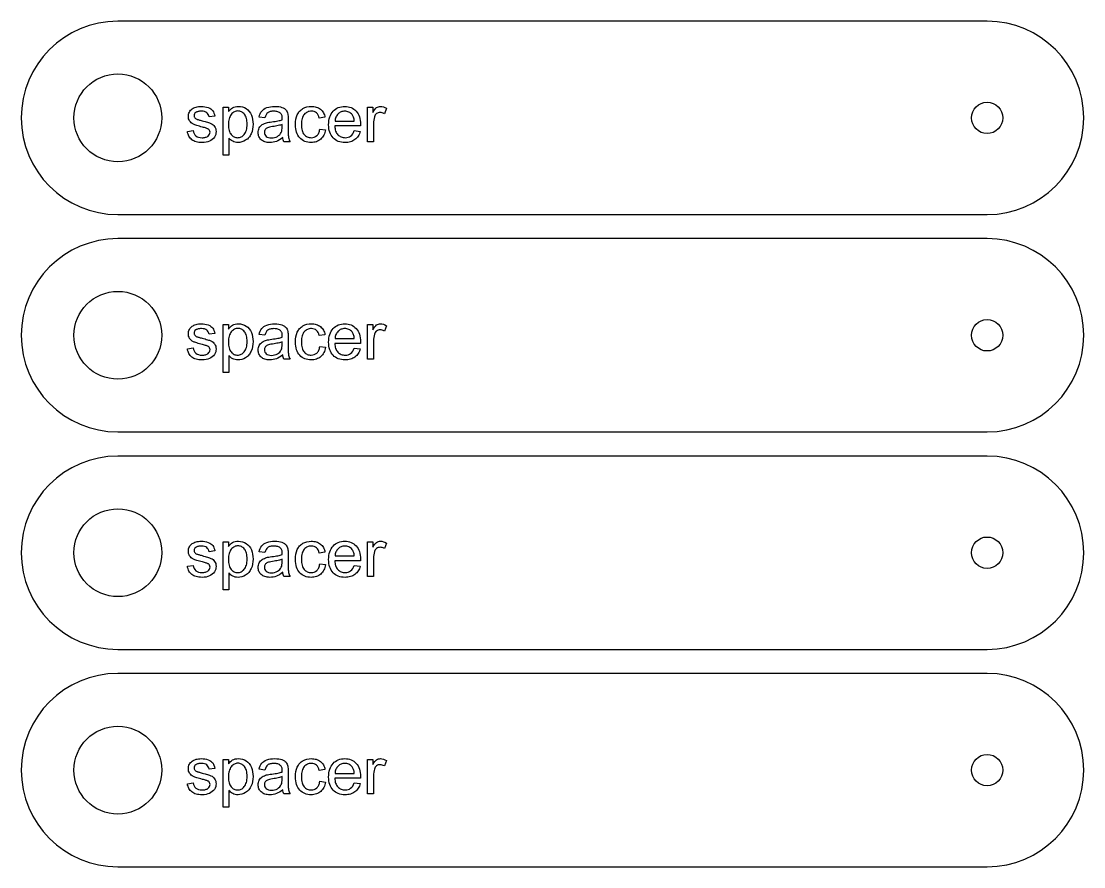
# Model space of a CAD drawing. Header units: millimetres. Extents: x 18 to 1176, y 18 to 1180.
# Drawn here: x 465 to 729, y 414 to 624 of the extents above; entities that cross this region are included whole.
import ezdxf

# ---------------------------------------------------------------- set-up
doc = ezdxf.new("R2010")
doc.units = ezdxf.units.MM
doc.layers.add('cut', color=5, linetype='Continuous', true_color=0x0000ff)
doc.layers.add('line engraving', color=1, linetype='Continuous', true_color=0xff0000)

msp = doc.modelspace()

# ---------------------------------------------------------------- linework, layer by layer
at = {"layer": 'cut', "color": 5, "true_color": 0x0000ff}
for points in [[(489, 624, 1), (489, 576), (704.98, 576, 0.999274), (704.98, 624)], [(489, 570, 1), (489, 522), (704.98, 522, 0.999274), (704.98, 570)], [(489, 516, 1), (489, 468), (704.98, 468, 0.999274), (704.98, 516)], [(489, 462, 1), (489, 414), (704.98, 414, 0.999274), (704.98, 462)]]:
    msp.add_lwpolyline(points, format="xyb", close=True, dxfattribs=at)
for centre, radius in [((489, 600), 10.9), ((704.96, 600), 3.9), ((489, 546), 10.9), ((704.96, 546), 3.9), ((489, 492), 10.9), ((704.96, 492), 3.9), ((489, 438), 10.9), ((704.96, 438), 3.9)]:
    msp.add_circle(centre, radius, dxfattribs=at)
at = {"layer": 'line engraving', "color": 1, "true_color": 0xff0000}
for points in [[(506.27, 596.63), (507.71, 596.86), (507.8, 596.45), (507.94, 596.1), (508.13, 595.79), (508.38, 595.53), (508.69, 595.33), (509.05, 595.19), (509.46, 595.1), (509.93, 595.07), (510.17, 595.08), (510.4, 595.1), (510.61, 595.13), (510.81, 595.18), (510.98, 595.23), (511.15, 595.3), (511.29, 595.39), (511.42, 595.48), (511.63, 595.7), (511.78, 595.93), (511.88, 596.17), (511.91, 596.44), (511.88, 596.67), (511.8, 596.88), (511.66, 597.06), (511.48, 597.22), (511.39, 597.27), (511.27, 597.32), (511.13, 597.38), (510.96, 597.44), (510.76, 597.5), (510.53, 597.57), (510.27, 597.64), (509.99, 597.71), (509.6, 597.81), (509.25, 597.91), (508.93, 598), (508.63, 598.09), (508.37, 598.17), (508.14, 598.26), (507.94, 598.33), (507.77, 598.41), (507.48, 598.57), (507.22, 598.76), (507.01, 598.98), (506.83, 599.23), (506.69, 599.5), (506.59, 599.78), (506.53, 600.07), (506.51, 600.38), (506.53, 600.66), (506.58, 600.93), (506.66, 601.19), (506.77, 601.44), (506.92, 601.68), (507.08, 601.89), (507.27, 602.08), (507.49, 602.26), (507.67, 602.38), (507.89, 602.49), (508.14, 602.59), (508.42, 602.68), (508.71, 602.76), (509.02, 602.81), (509.34, 602.84), (509.67, 602.86), (510.16, 602.84), (510.62, 602.78), (511.05, 602.69), (511.45, 602.56), (511.81, 602.41), (512.11, 602.22), (512.37, 602.01), (512.58, 601.78), (512.75, 601.51), (512.88, 601.19), (513, 600.84), (513.08, 600.44), (511.66, 600.25), (511.58, 600.56), (511.47, 600.84), (511.3, 601.08), (511.09, 601.29), (510.84, 601.45), (510.53, 601.57), (510.18, 601.64), (509.78, 601.66), (509.54, 601.65), (509.31, 601.64), (509.11, 601.61), (508.92, 601.58), (508.75, 601.53), (508.6, 601.47), (508.46, 601.4), (508.35, 601.33), (508.16, 601.15), (508.03, 600.97), (507.94, 600.77), (507.92, 600.55), (507.93, 600.41), (507.96, 600.28), (508.02, 600.16), (508.1, 600.04), (508.2, 599.93), (508.32, 599.83), (508.48, 599.73), (508.65, 599.65), (508.72, 599.63), (508.82, 599.6), (508.94, 599.56), (509.08, 599.52), (509.26, 599.47), (509.46, 599.41), (509.69, 599.35), (509.94, 599.28), (510.31, 599.18), (510.65, 599.08), (510.97, 598.99), (511.25, 598.9), (511.51, 598.82), (511.73, 598.75), (511.93, 598.67), (512.1, 598.6), (512.39, 598.46), (512.64, 598.28), (512.86, 598.08), (513.05, 597.84), (513.21, 597.57), (513.32, 597.28), (513.38, 596.95), (513.4, 596.59), (513.38, 596.24), (513.3, 595.89), (513.16, 595.55), (512.98, 595.22), (512.74, 594.92), (512.46, 594.65), (512.13, 594.42), (511.75, 594.23), (511.34, 594.07), (510.9, 593.96), (510.43, 593.9), (509.94, 593.88), (509.53, 593.89), (509.15, 593.92), (508.8, 593.97), (508.46, 594.05), (508.16, 594.15), (507.88, 594.27), (507.62, 594.41), (507.39, 594.57), (507.18, 594.76), (506.99, 594.96), (506.82, 595.19), (506.67, 595.44), (506.54, 595.7), (506.43, 595.99), (506.34, 596.3), (506.27, 596.63)], [(515.13, 590.78), (515.13, 602.66), (516.46, 602.66), (516.46, 601.55), (516.7, 601.85), (516.96, 602.12), (517.23, 602.34), (517.52, 602.53), (517.83, 602.67), (518.17, 602.77), (518.55, 602.84), (518.95, 602.86), (519.49, 602.82), (519.99, 602.71), (520.46, 602.54), (520.89, 602.29), (521.29, 601.98), (521.63, 601.61), (521.92, 601.18), (522.16, 600.69), (522.35, 600.16), (522.49, 599.61), (522.57, 599.03), (522.59, 598.43), (522.56, 597.79), (522.47, 597.18), (522.33, 596.6), (522.12, 596.06), (521.99, 595.8), (521.86, 595.56), (521.7, 595.33), (521.54, 595.12), (521.36, 594.93), (521.17, 594.75), (520.96, 594.59), (520.74, 594.44), (520.29, 594.19), (519.82, 594.02), (519.34, 593.91), (518.85, 593.88), (518.49, 593.9), (518.16, 593.95), (517.84, 594.05), (517.54, 594.18), (517.26, 594.35), (517.01, 594.53), (516.79, 594.74), (516.59, 594.96), (516.59, 590.78), (515.13, 590.78)], [(529.95, 595.13), (529.55, 594.81), (529.16, 594.54), (528.77, 594.33), (528.4, 594.16), (528.02, 594.04), (527.62, 593.95), (527.21, 593.89), (526.79, 593.88), (526.45, 593.89), (526.12, 593.92), (525.82, 593.97), (525.54, 594.05), (525.28, 594.15), (525.04, 594.27), (524.82, 594.41), (524.61, 594.57), (524.44, 594.75), (524.28, 594.94), (524.15, 595.14), (524.04, 595.36), (523.96, 595.58), (523.9, 595.82), (523.87, 596.07), (523.85, 596.34), (523.87, 596.64), (523.93, 596.94), (524.02, 597.22), (524.14, 597.49), (524.3, 597.74), (524.47, 597.96), (524.67, 598.15), (524.89, 598.33), (525.13, 598.47), (525.39, 598.6), (525.66, 598.71), (525.94, 598.8), (526.18, 598.86), (526.48, 598.91), (526.83, 598.97), (527.24, 599.02), (527.66, 599.08), (528.06, 599.13), (528.43, 599.19), (528.77, 599.25), (529.08, 599.32), (529.36, 599.38), (529.61, 599.45), (529.83, 599.52), (529.84, 599.66), (529.84, 599.77), (529.84, 599.85), (529.84, 599.9), (529.83, 600.12), (529.81, 600.31), (529.78, 600.5), (529.74, 600.66), (529.68, 600.81), (529.61, 600.94), (529.52, 601.06), (529.43, 601.16), (529.28, 601.27), (529.12, 601.37), (528.93, 601.46), (528.73, 601.53), (528.52, 601.58), (528.29, 601.62), (528.04, 601.64), (527.77, 601.65), (527.52, 601.64), (527.29, 601.63), (527.07, 601.6), (526.88, 601.56), (526.7, 601.51), (526.53, 601.45), (526.38, 601.37), (526.25, 601.29), (526.02, 601.08), (525.83, 600.79), (525.66, 600.44), (525.53, 600.02), (524.11, 600.21), (524.22, 600.65), (524.36, 601.04), (524.54, 601.38), (524.74, 601.69), (524.99, 601.95), (525.29, 602.18), (525.63, 602.38), (526.03, 602.55), (526.47, 602.68), (526.94, 602.78), (527.44, 602.84), (527.98, 602.86), (528.5, 602.84), (528.98, 602.79), (529.4, 602.71), (529.77, 602.6), (530.09, 602.46), (530.36, 602.3), (530.59, 602.13), (530.78, 601.95), (530.93, 601.74), (531.05, 601.5), (531.16, 601.24), (531.23, 600.95), (531.26, 600.73), (531.29, 600.43), (531.3, 600.06), (531.3, 599.61), (531.3, 597.67), (531.31, 597.19), (531.31, 596.75), (531.32, 596.36), (531.33, 596.01), (531.34, 595.72), (531.36, 595.46), (531.38, 595.26), (531.4, 595.1), (531.46, 594.84), (531.54, 594.57), (531.64, 594.32), (531.77, 594.07), (530.25, 594.07), (530.14, 594.31), (530.06, 594.56), (530, 594.84), (529.95, 595.13)], [(539.17, 597.22), (540.6, 597.03), (540.53, 596.67), (540.44, 596.33), (540.32, 596.01), (540.18, 595.71), (540.02, 595.43), (539.84, 595.17), (539.63, 594.93), (539.4, 594.71), (539.15, 594.52), (538.89, 594.35), (538.61, 594.2), (538.32, 594.09), (538.02, 593.99), (537.7, 593.93), (537.37, 593.89), (537.02, 593.88), (536.59, 593.89), (536.19, 593.95), (535.8, 594.04), (535.43, 594.16), (535.09, 594.33), (534.77, 594.52), (534.47, 594.76), (534.19, 595.03), (533.94, 595.33), (533.72, 595.67), (533.54, 596.03), (533.39, 596.43), (533.27, 596.86), (533.18, 597.32), (533.13, 597.81), (533.12, 598.33), (533.15, 599.01), (533.23, 599.64), (533.38, 600.22), (533.58, 600.77), (533.7, 601.02), (533.84, 601.26), (533.99, 601.48), (534.16, 601.68), (534.34, 601.87), (534.54, 602.04), (534.75, 602.2), (534.98, 602.33), (535.46, 602.56), (535.97, 602.73), (536.49, 602.82), (537.03, 602.86), (537.37, 602.84), (537.7, 602.81), (538.01, 602.76), (538.3, 602.68), (538.58, 602.58), (538.85, 602.46), (539.09, 602.31), (539.32, 602.15), (539.53, 601.96), (539.73, 601.76), (539.9, 601.53), (540.05, 601.29), (540.18, 601.03), (540.3, 600.75), (540.39, 600.45), (540.46, 600.14), (539.05, 599.92), (538.93, 600.33), (538.77, 600.68), (538.57, 600.98), (538.33, 601.22), (538.06, 601.41), (537.76, 601.55), (537.44, 601.63), (537.09, 601.66), (536.82, 601.65), (536.56, 601.61), (536.32, 601.55), (536.09, 601.46), (535.87, 601.35), (535.67, 601.21), (535.48, 601.05), (535.3, 600.87), (535.14, 600.66), (535, 600.42), (534.88, 600.15), (534.79, 599.85), (534.71, 599.53), (534.66, 599.17), (534.62, 598.79), (534.61, 598.37), (534.62, 597.96), (534.66, 597.57), (534.71, 597.21), (534.78, 596.88), (534.87, 596.58), (534.99, 596.31), (535.12, 596.07), (535.28, 595.86), (535.45, 595.67), (535.63, 595.51), (535.83, 595.38), (536.04, 595.27), (536.26, 595.18), (536.5, 595.12), (536.75, 595.09), (537.01, 595.07), (537.42, 595.11), (537.79, 595.2), (538.14, 595.37), (538.44, 595.6), (538.58, 595.74), (538.7, 595.9), (538.81, 596.07), (538.91, 596.27), (538.99, 596.48), (539.06, 596.71), (539.12, 596.95), (539.17, 597.22)], [(547.73, 596.84), (549.23, 596.65), (549.13, 596.33), (549.02, 596.03), (548.88, 595.74), (548.72, 595.48), (548.55, 595.23), (548.36, 595.01), (548.14, 594.8), (547.91, 594.6), (547.66, 594.43), (547.4, 594.29), (547.12, 594.16), (546.82, 594.06), (546.5, 593.98), (546.17, 593.92), (545.82, 593.89), (545.45, 593.88), (544.99, 593.89), (544.56, 593.95), (544.15, 594.04), (543.76, 594.17), (543.4, 594.33), (543.07, 594.53), (542.75, 594.76), (542.46, 595.04), (542.21, 595.34), (541.98, 595.68), (541.79, 596.04), (541.64, 596.43), (541.52, 596.85), (541.43, 597.3), (541.38, 597.78), (541.36, 598.29), (541.38, 598.82), (541.43, 599.32), (541.52, 599.78), (541.64, 600.22), (541.8, 600.62), (541.99, 601), (542.22, 601.34), (542.48, 601.66), (542.77, 601.94), (543.08, 602.18), (543.41, 602.39), (543.76, 602.56), (544.13, 602.69), (544.52, 602.78), (544.94, 602.84), (545.37, 602.86), (545.79, 602.84), (546.19, 602.78), (546.58, 602.69), (546.94, 602.56), (547.28, 602.4), (547.6, 602.2), (547.91, 601.96), (548.19, 601.68), (548.44, 601.37), (548.67, 601.04), (548.85, 600.67), (549.01, 600.27), (549.13, 599.84), (549.21, 599.39), (549.26, 598.9), (549.28, 598.38), (549.28, 598.31), (549.28, 598.22), (549.28, 598.12), (549.27, 597.99), (542.87, 597.99), (542.9, 597.65), (542.95, 597.33), (543.02, 597.03), (543.11, 596.74), (543.22, 596.48), (543.35, 596.24), (543.5, 596.02), (543.67, 595.83), (543.85, 595.65), (544.05, 595.5), (544.26, 595.37), (544.47, 595.26), (544.7, 595.18), (544.95, 595.12), (545.2, 595.09), (545.46, 595.07), (545.85, 595.1), (546.2, 595.18), (546.53, 595.31), (546.83, 595.49), (547.1, 595.74), (547.34, 596.04), (547.55, 596.41), (547.73, 596.84)], [(551.04, 594.07), (551.04, 602.66), (552.35, 602.66), (552.35, 601.36), (552.6, 601.78), (552.84, 602.12), (553.06, 602.38), (553.28, 602.56), (553.5, 602.69), (553.73, 602.78), (553.97, 602.84), (554.21, 602.86), (554.58, 602.83), (554.96, 602.74), (555.33, 602.59), (555.71, 602.39), (555.21, 601.04), (554.94, 601.17), (554.68, 601.27), (554.41, 601.33), (554.14, 601.35), (553.91, 601.33), (553.69, 601.28), (553.48, 601.19), (553.28, 601.06), (553.11, 600.91), (552.96, 600.72), (552.84, 600.51), (552.74, 600.27), (552.64, 599.87), (552.56, 599.45), (552.51, 599.02), (552.5, 598.57), (552.5, 594.07), (551.04, 594.07)], [(516.45, 598.32), (516.46, 597.92), (516.49, 597.54), (516.55, 597.2), (516.62, 596.88), (516.71, 596.58), (516.83, 596.32), (516.97, 596.08), (517.12, 595.87), (517.3, 595.68), (517.48, 595.52), (517.67, 595.38), (517.87, 595.27), (518.07, 595.18), (518.29, 595.12), (518.52, 595.09), (518.75, 595.07), (518.99, 595.09), (519.22, 595.12), (519.44, 595.19), (519.65, 595.28), (519.85, 595.39), (520.05, 595.54), (520.24, 595.7), (520.41, 595.89), (520.57, 596.11), (520.71, 596.36), (520.83, 596.64), (520.93, 596.94), (521.01, 597.27), (521.06, 597.63), (521.09, 598.02), (521.1, 598.44), (521.09, 598.84), (521.06, 599.21), (521.01, 599.55), (520.94, 599.87), (520.84, 600.17), (520.72, 600.44), (520.59, 600.68), (520.43, 600.9), (520.26, 601.09), (520.07, 601.26), (519.88, 601.4), (519.69, 601.51), (519.48, 601.6), (519.27, 601.66), (519.05, 601.7), (518.81, 601.71), (518.59, 601.7), (518.36, 601.66), (518.15, 601.59), (517.94, 601.5), (517.74, 601.38), (517.54, 601.23), (517.35, 601.05), (517.17, 600.85), (517, 600.62), (516.86, 600.36), (516.73, 600.08), (516.63, 599.78), (516.55, 599.45), (516.5, 599.1), (516.46, 598.72), (516.45, 598.32)], [(542.95, 599.19), (547.74, 599.19), (547.71, 599.45), (547.67, 599.7), (547.62, 599.93), (547.56, 600.14), (547.48, 600.33), (547.4, 600.51), (547.3, 600.67), (547.19, 600.82), (547.01, 601.01), (546.82, 601.19), (546.61, 601.33), (546.39, 601.45), (546.16, 601.54), (545.92, 601.61), (545.66, 601.65), (545.39, 601.66), (545.14, 601.65), (544.91, 601.62), (544.68, 601.56), (544.47, 601.49), (544.26, 601.4), (544.06, 601.28), (543.88, 601.14), (543.7, 600.99), (543.54, 600.81), (543.4, 600.62), (543.28, 600.42), (543.17, 600.2), (543.09, 599.97), (543.02, 599.72), (542.97, 599.47), (542.95, 599.19)], [(529.83, 598.38), (529.62, 598.3), (529.39, 598.23), (529.13, 598.15), (528.84, 598.08), (528.53, 598.02), (528.2, 597.95), (527.84, 597.89), (527.45, 597.83), (527.04, 597.77), (526.69, 597.69), (526.4, 597.62), (526.18, 597.54), (526.01, 597.45), (525.85, 597.34), (525.72, 597.21), (525.61, 597.07), (525.52, 596.91), (525.46, 596.74), (525.42, 596.56), (525.41, 596.38), (525.44, 596.1), (525.52, 595.84), (525.66, 595.61), (525.85, 595.41), (526.09, 595.24), (526.39, 595.11), (526.74, 595.04), (527.14, 595.02), (527.55, 595.04), (527.93, 595.11), (528.3, 595.22), (528.64, 595.38), (528.94, 595.59), (529.2, 595.82), (529.42, 596.09), (529.6, 596.39), (529.7, 596.67), (529.77, 597), (529.82, 597.4), (529.83, 597.85), (529.83, 598.38)], [(506.27, 542.63), (507.71, 542.86), (507.8, 542.45), (507.94, 542.1), (508.13, 541.79), (508.38, 541.53), (508.69, 541.33), (509.05, 541.19), (509.46, 541.1), (509.93, 541.07), (510.17, 541.08), (510.4, 541.1), (510.61, 541.13), (510.81, 541.18), (510.98, 541.23), (511.15, 541.3), (511.29, 541.39), (511.42, 541.48), (511.63, 541.7), (511.78, 541.93), (511.88, 542.17), (511.91, 542.44), (511.88, 542.67), (511.8, 542.88), (511.66, 543.06), (511.48, 543.22), (511.39, 543.27), (511.27, 543.32), (511.13, 543.38), (510.96, 543.44), (510.76, 543.5), (510.53, 543.57), (510.27, 543.64), (509.99, 543.71), (509.6, 543.81), (509.25, 543.91), (508.93, 544), (508.63, 544.09), (508.37, 544.17), (508.14, 544.26), (507.94, 544.33), (507.77, 544.41), (507.48, 544.57), (507.22, 544.76), (507.01, 544.98), (506.83, 545.23), (506.69, 545.5), (506.59, 545.78), (506.53, 546.07), (506.51, 546.38), (506.53, 546.66), (506.58, 546.93), (506.66, 547.19), (506.77, 547.44), (506.92, 547.68), (507.08, 547.89), (507.27, 548.08), (507.49, 548.26), (507.67, 548.38), (507.89, 548.49), (508.14, 548.59), (508.42, 548.68), (508.71, 548.76), (509.02, 548.81), (509.34, 548.84), (509.67, 548.86), (510.16, 548.84), (510.62, 548.78), (511.05, 548.69), (511.45, 548.56), (511.81, 548.41), (512.11, 548.22), (512.37, 548.01), (512.58, 547.78), (512.75, 547.51), (512.88, 547.19), (513, 546.84), (513.08, 546.44), (511.66, 546.25), (511.58, 546.56), (511.47, 546.84), (511.3, 547.08), (511.09, 547.29), (510.84, 547.45), (510.53, 547.57), (510.18, 547.64), (509.78, 547.66), (509.54, 547.65), (509.31, 547.64), (509.11, 547.61), (508.92, 547.58), (508.75, 547.53), (508.6, 547.47), (508.46, 547.4), (508.35, 547.33), (508.16, 547.15), (508.03, 546.97), (507.94, 546.77), (507.92, 546.55), (507.93, 546.41), (507.96, 546.28), (508.02, 546.16), (508.1, 546.04), (508.2, 545.93), (508.32, 545.83), (508.48, 545.73), (508.65, 545.65), (508.72, 545.63), (508.82, 545.6), (508.94, 545.56), (509.08, 545.52), (509.26, 545.47), (509.46, 545.41), (509.69, 545.35), (509.94, 545.28), (510.31, 545.18), (510.65, 545.08), (510.97, 544.99), (511.25, 544.9), (511.51, 544.82), (511.73, 544.75), (511.93, 544.67), (512.1, 544.6), (512.39, 544.46), (512.64, 544.28), (512.86, 544.08), (513.05, 543.84), (513.21, 543.57), (513.32, 543.28), (513.38, 542.95), (513.4, 542.59), (513.38, 542.24), (513.3, 541.89), (513.16, 541.55), (512.98, 541.22), (512.74, 540.92), (512.46, 540.65), (512.13, 540.42), (511.75, 540.23), (511.34, 540.07), (510.9, 539.96), (510.43, 539.9), (509.94, 539.88), (509.53, 539.89), (509.15, 539.92), (508.8, 539.97), (508.46, 540.05), (508.16, 540.15), (507.88, 540.27), (507.62, 540.41), (507.39, 540.57), (507.18, 540.76), (506.99, 540.96), (506.82, 541.19), (506.67, 541.44), (506.54, 541.7), (506.43, 541.99), (506.34, 542.3), (506.27, 542.63)], [(515.13, 536.78), (515.13, 548.66), (516.46, 548.66), (516.46, 547.55), (516.7, 547.85), (516.96, 548.12), (517.23, 548.34), (517.52, 548.53), (517.83, 548.67), (518.17, 548.77), (518.55, 548.84), (518.95, 548.86), (519.49, 548.82), (519.99, 548.71), (520.46, 548.54), (520.89, 548.29), (521.29, 547.98), (521.63, 547.61), (521.92, 547.18), (522.16, 546.69), (522.35, 546.16), (522.49, 545.61), (522.57, 545.03), (522.59, 544.43), (522.56, 543.79), (522.47, 543.18), (522.33, 542.6), (522.12, 542.06), (521.99, 541.8), (521.86, 541.56), (521.7, 541.33), (521.54, 541.12), (521.36, 540.93), (521.17, 540.75), (520.96, 540.59), (520.74, 540.44), (520.29, 540.19), (519.82, 540.02), (519.34, 539.91), (518.85, 539.88), (518.49, 539.9), (518.16, 539.95), (517.84, 540.05), (517.54, 540.18), (517.26, 540.35), (517.01, 540.53), (516.79, 540.74), (516.59, 540.96), (516.59, 536.78), (515.13, 536.78)], [(516.45, 544.32), (516.46, 543.92), (516.49, 543.54), (516.55, 543.2), (516.62, 542.88), (516.71, 542.58), (516.83, 542.32), (516.97, 542.08), (517.12, 541.87), (517.3, 541.68), (517.48, 541.52), (517.67, 541.38), (517.87, 541.27), (518.07, 541.18), (518.29, 541.12), (518.52, 541.09), (518.75, 541.07), (518.99, 541.09), (519.22, 541.12), (519.44, 541.19), (519.65, 541.28), (519.85, 541.39), (520.05, 541.54), (520.24, 541.7), (520.41, 541.89), (520.57, 542.11), (520.71, 542.36), (520.83, 542.64), (520.93, 542.94), (521.01, 543.27), (521.06, 543.63), (521.09, 544.02), (521.1, 544.44), (521.09, 544.84), (521.06, 545.21), (521.01, 545.55), (520.94, 545.87), (520.84, 546.17), (520.72, 546.44), (520.59, 546.68), (520.43, 546.9), (520.26, 547.09), (520.07, 547.26), (519.88, 547.4), (519.69, 547.51), (519.48, 547.6), (519.27, 547.66), (519.05, 547.7), (518.81, 547.71), (518.59, 547.7), (518.36, 547.66), (518.15, 547.59), (517.94, 547.5), (517.74, 547.38), (517.54, 547.23), (517.35, 547.05), (517.17, 546.85), (517, 546.62), (516.86, 546.36), (516.73, 546.08), (516.63, 545.78), (516.55, 545.45), (516.5, 545.1), (516.46, 544.72), (516.45, 544.32)], [(529.95, 541.13), (529.55, 540.81), (529.16, 540.54), (528.77, 540.33), (528.4, 540.16), (528.02, 540.04), (527.62, 539.95), (527.21, 539.89), (526.79, 539.88), (526.45, 539.89), (526.12, 539.92), (525.82, 539.97), (525.54, 540.05), (525.28, 540.15), (525.04, 540.27), (524.82, 540.41), (524.61, 540.57), (524.44, 540.75), (524.28, 540.94), (524.15, 541.14), (524.04, 541.36), (523.96, 541.58), (523.9, 541.82), (523.87, 542.07), (523.85, 542.34), (523.87, 542.64), (523.93, 542.94), (524.02, 543.22), (524.14, 543.49), (524.3, 543.74), (524.47, 543.96), (524.67, 544.15), (524.89, 544.33), (525.13, 544.47), (525.39, 544.6), (525.66, 544.71), (525.94, 544.8), (526.18, 544.86), (526.48, 544.91), (526.83, 544.97), (527.24, 545.02), (527.66, 545.08), (528.06, 545.13), (528.43, 545.19), (528.77, 545.25), (529.08, 545.32), (529.36, 545.38), (529.61, 545.45), (529.83, 545.52), (529.84, 545.66), (529.84, 545.77), (529.84, 545.85), (529.84, 545.9), (529.83, 546.12), (529.81, 546.31), (529.78, 546.5), (529.74, 546.66), (529.68, 546.81), (529.61, 546.94), (529.52, 547.06), (529.43, 547.16), (529.28, 547.27), (529.12, 547.37), (528.93, 547.46), (528.73, 547.53), (528.52, 547.58), (528.29, 547.62), (528.04, 547.64), (527.77, 547.65), (527.52, 547.64), (527.29, 547.63), (527.07, 547.6), (526.88, 547.56), (526.7, 547.51), (526.53, 547.45), (526.38, 547.37), (526.25, 547.29), (526.02, 547.08), (525.83, 546.79), (525.66, 546.44), (525.53, 546.02), (524.11, 546.21), (524.22, 546.65), (524.36, 547.04), (524.54, 547.38), (524.74, 547.69), (524.99, 547.95), (525.29, 548.18), (525.63, 548.38), (526.03, 548.55), (526.47, 548.68), (526.94, 548.78), (527.44, 548.84), (527.98, 548.86), (528.5, 548.84), (528.98, 548.79), (529.4, 548.71), (529.77, 548.6), (530.09, 548.46), (530.36, 548.3), (530.59, 548.13), (530.78, 547.95), (530.93, 547.74), (531.05, 547.5), (531.16, 547.24), (531.23, 546.95), (531.26, 546.73), (531.29, 546.43), (531.3, 546.06), (531.3, 545.61), (531.3, 543.67), (531.31, 543.19), (531.31, 542.75), (531.32, 542.36), (531.33, 542.01), (531.34, 541.72), (531.36, 541.46), (531.38, 541.26), (531.4, 541.1), (531.46, 540.84), (531.54, 540.57), (531.64, 540.32), (531.77, 540.07), (530.25, 540.07), (530.14, 540.31), (530.06, 540.56), (530, 540.84), (529.95, 541.13)], [(539.17, 543.22), (540.6, 543.03), (540.53, 542.67), (540.44, 542.33), (540.32, 542.01), (540.18, 541.71), (540.02, 541.43), (539.84, 541.17), (539.63, 540.93), (539.4, 540.71), (539.15, 540.52), (538.89, 540.35), (538.61, 540.2), (538.32, 540.09), (538.02, 539.99), (537.7, 539.93), (537.37, 539.89), (537.02, 539.88), (536.59, 539.89), (536.19, 539.95), (535.8, 540.04), (535.43, 540.16), (535.09, 540.33), (534.77, 540.52), (534.47, 540.76), (534.19, 541.03), (533.94, 541.33), (533.72, 541.67), (533.54, 542.03), (533.39, 542.43), (533.27, 542.86), (533.18, 543.32), (533.13, 543.81), (533.12, 544.33), (533.15, 545.01), (533.23, 545.64), (533.38, 546.22), (533.58, 546.77), (533.7, 547.02), (533.84, 547.26), (533.99, 547.48), (534.16, 547.68), (534.34, 547.87), (534.54, 548.04), (534.75, 548.2), (534.98, 548.33), (535.46, 548.56), (535.97, 548.73), (536.49, 548.82), (537.03, 548.86), (537.37, 548.84), (537.7, 548.81), (538.01, 548.76), (538.3, 548.68), (538.58, 548.58), (538.85, 548.46), (539.09, 548.31), (539.32, 548.15), (539.53, 547.96), (539.73, 547.76), (539.9, 547.53), (540.05, 547.29), (540.18, 547.03), (540.3, 546.75), (540.39, 546.45), (540.46, 546.14), (539.05, 545.92), (538.93, 546.33), (538.77, 546.68), (538.57, 546.98), (538.33, 547.22), (538.06, 547.41), (537.76, 547.55), (537.44, 547.63), (537.09, 547.66), (536.82, 547.65), (536.56, 547.61), (536.32, 547.55), (536.09, 547.46), (535.87, 547.35), (535.67, 547.21), (535.48, 547.05), (535.3, 546.87), (535.14, 546.66), (535, 546.42), (534.88, 546.15), (534.79, 545.85), (534.71, 545.53), (534.66, 545.17), (534.62, 544.79), (534.61, 544.37), (534.62, 543.96), (534.66, 543.57), (534.71, 543.21), (534.78, 542.88), (534.87, 542.58), (534.99, 542.31), (535.12, 542.07), (535.28, 541.86), (535.45, 541.67), (535.63, 541.51), (535.83, 541.38), (536.04, 541.27), (536.26, 541.18), (536.5, 541.12), (536.75, 541.09), (537.01, 541.07), (537.42, 541.11), (537.79, 541.2), (538.14, 541.37), (538.44, 541.6), (538.58, 541.74), (538.7, 541.9), (538.81, 542.07), (538.91, 542.27), (538.99, 542.48), (539.06, 542.71), (539.12, 542.95), (539.17, 543.22)], [(547.73, 542.84), (549.23, 542.65), (549.13, 542.33), (549.02, 542.03), (548.88, 541.74), (548.72, 541.48), (548.55, 541.23), (548.36, 541.01), (548.14, 540.8), (547.91, 540.6), (547.66, 540.43), (547.4, 540.29), (547.12, 540.16), (546.82, 540.06), (546.5, 539.98), (546.17, 539.92), (545.82, 539.89), (545.45, 539.88), (544.99, 539.89), (544.56, 539.95), (544.15, 540.04), (543.76, 540.17), (543.4, 540.33), (543.07, 540.53), (542.75, 540.76), (542.46, 541.04), (542.21, 541.34), (541.98, 541.68), (541.79, 542.04), (541.64, 542.43), (541.52, 542.85), (541.43, 543.3), (541.38, 543.78), (541.36, 544.29), (541.38, 544.82), (541.43, 545.32), (541.52, 545.78), (541.64, 546.22), (541.8, 546.62), (541.99, 547), (542.22, 547.34), (542.48, 547.66), (542.77, 547.94), (543.08, 548.18), (543.41, 548.39), (543.76, 548.56), (544.13, 548.69), (544.52, 548.78), (544.94, 548.84), (545.37, 548.86), (545.79, 548.84), (546.19, 548.78), (546.58, 548.69), (546.94, 548.56), (547.28, 548.4), (547.6, 548.2), (547.91, 547.96), (548.19, 547.68), (548.44, 547.37), (548.67, 547.04), (548.85, 546.67), (549.01, 546.27), (549.13, 545.84), (549.21, 545.39), (549.26, 544.9), (549.28, 544.38), (549.28, 544.31), (549.28, 544.22), (549.28, 544.12), (549.27, 543.99), (542.87, 543.99), (542.9, 543.65), (542.95, 543.33), (543.02, 543.03), (543.11, 542.74), (543.22, 542.48), (543.35, 542.24), (543.5, 542.02), (543.67, 541.83), (543.85, 541.65), (544.05, 541.5), (544.26, 541.37), (544.47, 541.26), (544.7, 541.18), (544.95, 541.12), (545.2, 541.09), (545.46, 541.07), (545.85, 541.1), (546.2, 541.18), (546.53, 541.31), (546.83, 541.49), (547.1, 541.74), (547.34, 542.04), (547.55, 542.41), (547.73, 542.84)], [(542.95, 545.19), (547.74, 545.19), (547.71, 545.45), (547.67, 545.7), (547.62, 545.93), (547.56, 546.14), (547.48, 546.33), (547.4, 546.51), (547.3, 546.67), (547.19, 546.82), (547.01, 547.01), (546.82, 547.19), (546.61, 547.33), (546.39, 547.45), (546.16, 547.54), (545.92, 547.61), (545.66, 547.65), (545.39, 547.66), (545.14, 547.65), (544.91, 547.62), (544.68, 547.56), (544.47, 547.49), (544.26, 547.4), (544.06, 547.28), (543.88, 547.14), (543.7, 546.99), (543.54, 546.81), (543.4, 546.62), (543.28, 546.42), (543.17, 546.2), (543.09, 545.97), (543.02, 545.72), (542.97, 545.47), (542.95, 545.19)], [(551.04, 540.07), (551.04, 548.66), (552.35, 548.66), (552.35, 547.36), (552.6, 547.78), (552.84, 548.12), (553.06, 548.38), (553.28, 548.56), (553.5, 548.69), (553.73, 548.78), (553.97, 548.84), (554.21, 548.86), (554.58, 548.83), (554.96, 548.74), (555.33, 548.59), (555.71, 548.39), (555.21, 547.04), (554.94, 547.17), (554.68, 547.27), (554.41, 547.33), (554.14, 547.35), (553.91, 547.33), (553.69, 547.28), (553.48, 547.19), (553.28, 547.06), (553.11, 546.91), (552.96, 546.72), (552.84, 546.51), (552.74, 546.27), (552.64, 545.87), (552.56, 545.45), (552.51, 545.02), (552.5, 544.57), (552.5, 540.07), (551.04, 540.07)], [(529.83, 544.38), (529.62, 544.3), (529.39, 544.23), (529.13, 544.15), (528.84, 544.08), (528.53, 544.02), (528.2, 543.95), (527.84, 543.89), (527.45, 543.83), (527.04, 543.77), (526.69, 543.69), (526.4, 543.62), (526.18, 543.54), (526.01, 543.45), (525.85, 543.34), (525.72, 543.21), (525.61, 543.07), (525.52, 542.91), (525.46, 542.74), (525.42, 542.56), (525.41, 542.38), (525.44, 542.1), (525.52, 541.84), (525.66, 541.61), (525.85, 541.41), (526.09, 541.24), (526.39, 541.11), (526.74, 541.04), (527.14, 541.02), (527.55, 541.04), (527.93, 541.11), (528.3, 541.22), (528.64, 541.38), (528.94, 541.59), (529.2, 541.82), (529.42, 542.09), (529.6, 542.39), (529.7, 542.67), (529.77, 543), (529.82, 543.4), (529.83, 543.85), (529.83, 544.38)], [(506.27, 488.63), (507.71, 488.86), (507.8, 488.45), (507.94, 488.1), (508.13, 487.79), (508.38, 487.53), (508.69, 487.33), (509.05, 487.19), (509.46, 487.1), (509.93, 487.07), (510.17, 487.08), (510.4, 487.1), (510.61, 487.13), (510.81, 487.18), (510.98, 487.23), (511.15, 487.3), (511.29, 487.39), (511.42, 487.48), (511.63, 487.7), (511.78, 487.93), (511.88, 488.17), (511.91, 488.44), (511.88, 488.67), (511.8, 488.88), (511.66, 489.06), (511.48, 489.22), (511.39, 489.27), (511.27, 489.32), (511.13, 489.38), (510.96, 489.44), (510.76, 489.5), (510.53, 489.57), (510.27, 489.64), (509.99, 489.71), (509.6, 489.81), (509.25, 489.91), (508.93, 490), (508.63, 490.09), (508.37, 490.17), (508.14, 490.26), (507.94, 490.33), (507.77, 490.41), (507.48, 490.57), (507.22, 490.76), (507.01, 490.98), (506.83, 491.23), (506.69, 491.5), (506.59, 491.78), (506.53, 492.07), (506.51, 492.38), (506.53, 492.66), (506.58, 492.93), (506.66, 493.19), (506.77, 493.44), (506.92, 493.68), (507.08, 493.89), (507.27, 494.08), (507.49, 494.26), (507.67, 494.38), (507.89, 494.49), (508.14, 494.59), (508.42, 494.68), (508.71, 494.76), (509.02, 494.81), (509.34, 494.84), (509.67, 494.86), (510.16, 494.84), (510.62, 494.78), (511.05, 494.69), (511.45, 494.56), (511.81, 494.41), (512.11, 494.22), (512.37, 494.01), (512.58, 493.78), (512.75, 493.51), (512.88, 493.19), (513, 492.84), (513.08, 492.44), (511.66, 492.25), (511.58, 492.56), (511.47, 492.84), (511.3, 493.08), (511.09, 493.29), (510.84, 493.45), (510.53, 493.57), (510.18, 493.64), (509.78, 493.66), (509.54, 493.65), (509.31, 493.64), (509.11, 493.61), (508.92, 493.58), (508.75, 493.53), (508.6, 493.47), (508.46, 493.4), (508.35, 493.33), (508.16, 493.15), (508.03, 492.97), (507.94, 492.77), (507.92, 492.55), (507.93, 492.41), (507.96, 492.28), (508.02, 492.16), (508.1, 492.04), (508.2, 491.93), (508.32, 491.83), (508.48, 491.73), (508.65, 491.65), (508.72, 491.63), (508.82, 491.6), (508.94, 491.56), (509.08, 491.52), (509.26, 491.47), (509.46, 491.41), (509.69, 491.35), (509.94, 491.28), (510.31, 491.18), (510.65, 491.08), (510.97, 490.99), (511.25, 490.9), (511.51, 490.82), (511.73, 490.75), (511.93, 490.67), (512.1, 490.6), (512.39, 490.46), (512.64, 490.28), (512.86, 490.08), (513.05, 489.84), (513.21, 489.57), (513.32, 489.28), (513.38, 488.95), (513.4, 488.59), (513.38, 488.24), (513.3, 487.89), (513.16, 487.55), (512.98, 487.22), (512.74, 486.92), (512.46, 486.65), (512.13, 486.42), (511.75, 486.23), (511.34, 486.07), (510.9, 485.96), (510.43, 485.9), (509.94, 485.88), (509.53, 485.89), (509.15, 485.92), (508.8, 485.97), (508.46, 486.05), (508.16, 486.15), (507.88, 486.27), (507.62, 486.41), (507.39, 486.57), (507.18, 486.76), (506.99, 486.96), (506.82, 487.19), (506.67, 487.44), (506.54, 487.7), (506.43, 487.99), (506.34, 488.3), (506.27, 488.63)], [(515.13, 482.78), (515.13, 494.66), (516.46, 494.66), (516.46, 493.55), (516.7, 493.85), (516.96, 494.12), (517.23, 494.34), (517.52, 494.53), (517.83, 494.67), (518.17, 494.77), (518.55, 494.84), (518.95, 494.86), (519.49, 494.82), (519.99, 494.71), (520.46, 494.54), (520.89, 494.29), (521.29, 493.98), (521.63, 493.61), (521.92, 493.18), (522.16, 492.69), (522.35, 492.16), (522.49, 491.61), (522.57, 491.03), (522.59, 490.43), (522.56, 489.79), (522.47, 489.18), (522.33, 488.6), (522.12, 488.06), (521.99, 487.8), (521.86, 487.56), (521.7, 487.33), (521.54, 487.12), (521.36, 486.93), (521.17, 486.75), (520.96, 486.59), (520.74, 486.44), (520.29, 486.19), (519.82, 486.02), (519.34, 485.91), (518.85, 485.88), (518.49, 485.9), (518.16, 485.95), (517.84, 486.05), (517.54, 486.18), (517.26, 486.35), (517.01, 486.53), (516.79, 486.74), (516.59, 486.96), (516.59, 482.78), (515.13, 482.78)], [(516.45, 490.32), (516.46, 489.92), (516.49, 489.54), (516.55, 489.2), (516.62, 488.88), (516.71, 488.58), (516.83, 488.32), (516.97, 488.08), (517.12, 487.87), (517.3, 487.68), (517.48, 487.52), (517.67, 487.38), (517.87, 487.27), (518.07, 487.18), (518.29, 487.12), (518.52, 487.09), (518.75, 487.07), (518.99, 487.09), (519.22, 487.12), (519.44, 487.19), (519.65, 487.28), (519.85, 487.39), (520.05, 487.54), (520.24, 487.7), (520.41, 487.89), (520.57, 488.11), (520.71, 488.36), (520.83, 488.64), (520.93, 488.94), (521.01, 489.27), (521.06, 489.63), (521.09, 490.02), (521.1, 490.44), (521.09, 490.84), (521.06, 491.21), (521.01, 491.55), (520.94, 491.87), (520.84, 492.17), (520.72, 492.44), (520.59, 492.68), (520.43, 492.9), (520.26, 493.09), (520.07, 493.26), (519.88, 493.4), (519.69, 493.51), (519.48, 493.6), (519.27, 493.66), (519.05, 493.7), (518.81, 493.71), (518.59, 493.7), (518.36, 493.66), (518.15, 493.59), (517.94, 493.5), (517.74, 493.38), (517.54, 493.23), (517.35, 493.05), (517.17, 492.85), (517, 492.62), (516.86, 492.36), (516.73, 492.08), (516.63, 491.78), (516.55, 491.45), (516.5, 491.1), (516.46, 490.72), (516.45, 490.32)], [(529.95, 487.13), (529.55, 486.81), (529.16, 486.54), (528.77, 486.33), (528.4, 486.16), (528.02, 486.04), (527.62, 485.95), (527.21, 485.89), (526.79, 485.88), (526.45, 485.89), (526.12, 485.92), (525.82, 485.97), (525.54, 486.05), (525.28, 486.15), (525.04, 486.27), (524.82, 486.41), (524.61, 486.57), (524.44, 486.75), (524.28, 486.94), (524.15, 487.14), (524.04, 487.36), (523.96, 487.58), (523.9, 487.82), (523.87, 488.07), (523.85, 488.34), (523.87, 488.64), (523.93, 488.94), (524.02, 489.22), (524.14, 489.49), (524.3, 489.74), (524.47, 489.96), (524.67, 490.15), (524.89, 490.33), (525.13, 490.47), (525.39, 490.6), (525.66, 490.71), (525.94, 490.8), (526.18, 490.86), (526.48, 490.91), (526.83, 490.97), (527.24, 491.02), (527.66, 491.08), (528.06, 491.13), (528.43, 491.19), (528.77, 491.25), (529.08, 491.32), (529.36, 491.38), (529.61, 491.45), (529.83, 491.52), (529.84, 491.66), (529.84, 491.77), (529.84, 491.85), (529.84, 491.9), (529.83, 492.12), (529.81, 492.31), (529.78, 492.5), (529.74, 492.66), (529.68, 492.81), (529.61, 492.94), (529.52, 493.06), (529.43, 493.16), (529.28, 493.27), (529.12, 493.37), (528.93, 493.46), (528.73, 493.53), (528.52, 493.58), (528.29, 493.62), (528.04, 493.64), (527.77, 493.65), (527.52, 493.64), (527.29, 493.63), (527.07, 493.6), (526.88, 493.56), (526.7, 493.51), (526.53, 493.45), (526.38, 493.37), (526.25, 493.29), (526.02, 493.08), (525.83, 492.79), (525.66, 492.44), (525.53, 492.02), (524.11, 492.21), (524.22, 492.65), (524.36, 493.04), (524.54, 493.38), (524.74, 493.69), (524.99, 493.95), (525.29, 494.18), (525.63, 494.38), (526.03, 494.55), (526.47, 494.68), (526.94, 494.78), (527.44, 494.84), (527.98, 494.86), (528.5, 494.84), (528.98, 494.79), (529.4, 494.71), (529.77, 494.6), (530.09, 494.46), (530.36, 494.3), (530.59, 494.13), (530.78, 493.95), (530.93, 493.74), (531.05, 493.5), (531.16, 493.24), (531.23, 492.95), (531.26, 492.73), (531.29, 492.43), (531.3, 492.06), (531.3, 491.61), (531.3, 489.67), (531.31, 489.19), (531.31, 488.75), (531.32, 488.36), (531.33, 488.01), (531.34, 487.72), (531.36, 487.46), (531.38, 487.26), (531.4, 487.1), (531.46, 486.84), (531.54, 486.57), (531.64, 486.32), (531.77, 486.07), (530.25, 486.07), (530.14, 486.31), (530.06, 486.56), (530, 486.84), (529.95, 487.13)], [(539.17, 489.22), (540.6, 489.03), (540.53, 488.67), (540.44, 488.33), (540.32, 488.01), (540.18, 487.71), (540.02, 487.43), (539.84, 487.17), (539.63, 486.93), (539.4, 486.71), (539.15, 486.52), (538.89, 486.35), (538.61, 486.2), (538.32, 486.09), (538.02, 485.99), (537.7, 485.93), (537.37, 485.89), (537.02, 485.88), (536.59, 485.89), (536.19, 485.95), (535.8, 486.04), (535.43, 486.16), (535.09, 486.33), (534.77, 486.52), (534.47, 486.76), (534.19, 487.03), (533.94, 487.33), (533.72, 487.67), (533.54, 488.03), (533.39, 488.43), (533.27, 488.86), (533.18, 489.32), (533.13, 489.81), (533.12, 490.33), (533.15, 491.01), (533.23, 491.64), (533.38, 492.22), (533.58, 492.77), (533.7, 493.02), (533.84, 493.26), (533.99, 493.48), (534.16, 493.68), (534.34, 493.87), (534.54, 494.04), (534.75, 494.2), (534.98, 494.33), (535.46, 494.56), (535.97, 494.73), (536.49, 494.82), (537.03, 494.86), (537.37, 494.84), (537.7, 494.81), (538.01, 494.76), (538.3, 494.68), (538.58, 494.58), (538.85, 494.46), (539.09, 494.31), (539.32, 494.15), (539.53, 493.96), (539.73, 493.76), (539.9, 493.53), (540.05, 493.29), (540.18, 493.03), (540.3, 492.75), (540.39, 492.45), (540.46, 492.14), (539.05, 491.92), (538.93, 492.33), (538.77, 492.68), (538.57, 492.98), (538.33, 493.22), (538.06, 493.41), (537.76, 493.55), (537.44, 493.63), (537.09, 493.66), (536.82, 493.65), (536.56, 493.61), (536.32, 493.55), (536.09, 493.46), (535.87, 493.35), (535.67, 493.21), (535.48, 493.05), (535.3, 492.87), (535.14, 492.66), (535, 492.42), (534.88, 492.15), (534.79, 491.85), (534.71, 491.53), (534.66, 491.17), (534.62, 490.79), (534.61, 490.37), (534.62, 489.96), (534.66, 489.57), (534.71, 489.21), (534.78, 488.88), (534.87, 488.58), (534.99, 488.31), (535.12, 488.07), (535.28, 487.86), (535.45, 487.67), (535.63, 487.51), (535.83, 487.38), (536.04, 487.27), (536.26, 487.18), (536.5, 487.12), (536.75, 487.09), (537.01, 487.07), (537.42, 487.11), (537.79, 487.2), (538.14, 487.37), (538.44, 487.6), (538.58, 487.74), (538.7, 487.9), (538.81, 488.07), (538.91, 488.27), (538.99, 488.48), (539.06, 488.71), (539.12, 488.95), (539.17, 489.22)], [(547.73, 488.84), (549.23, 488.65), (549.13, 488.33), (549.02, 488.03), (548.88, 487.74), (548.72, 487.48), (548.55, 487.23), (548.36, 487.01), (548.14, 486.8), (547.91, 486.6), (547.66, 486.43), (547.4, 486.29), (547.12, 486.16), (546.82, 486.06), (546.5, 485.98), (546.17, 485.92), (545.82, 485.89), (545.45, 485.88), (544.99, 485.89), (544.56, 485.95), (544.15, 486.04), (543.76, 486.17), (543.4, 486.33), (543.07, 486.53), (542.75, 486.76), (542.46, 487.04), (542.21, 487.34), (541.98, 487.68), (541.79, 488.04), (541.64, 488.43), (541.52, 488.85), (541.43, 489.3), (541.38, 489.78), (541.36, 490.29), (541.38, 490.82), (541.43, 491.32), (541.52, 491.78), (541.64, 492.22), (541.8, 492.62), (541.99, 493), (542.22, 493.34), (542.48, 493.66), (542.77, 493.94), (543.08, 494.18), (543.41, 494.39), (543.76, 494.56), (544.13, 494.69), (544.52, 494.78), (544.94, 494.84), (545.37, 494.86), (545.79, 494.84), (546.19, 494.78), (546.58, 494.69), (546.94, 494.56), (547.28, 494.4), (547.6, 494.2), (547.91, 493.96), (548.19, 493.68), (548.44, 493.37), (548.67, 493.04), (548.85, 492.67), (549.01, 492.27), (549.13, 491.84), (549.21, 491.39), (549.26, 490.9), (549.28, 490.38), (549.28, 490.31), (549.28, 490.22), (549.28, 490.12), (549.27, 489.99), (542.87, 489.99), (542.9, 489.65), (542.95, 489.33), (543.02, 489.03), (543.11, 488.74), (543.22, 488.48), (543.35, 488.24), (543.5, 488.02), (543.67, 487.83), (543.85, 487.65), (544.05, 487.5), (544.26, 487.37), (544.47, 487.26), (544.7, 487.18), (544.95, 487.12), (545.2, 487.09), (545.46, 487.07), (545.85, 487.1), (546.2, 487.18), (546.53, 487.31), (546.83, 487.49), (547.1, 487.74), (547.34, 488.04), (547.55, 488.41), (547.73, 488.84)], [(542.95, 491.19), (547.74, 491.19), (547.71, 491.45), (547.67, 491.7), (547.62, 491.93), (547.56, 492.14), (547.48, 492.33), (547.4, 492.51), (547.3, 492.67), (547.19, 492.82), (547.01, 493.01), (546.82, 493.19), (546.61, 493.33), (546.39, 493.45), (546.16, 493.54), (545.92, 493.61), (545.66, 493.65), (545.39, 493.66), (545.14, 493.65), (544.91, 493.62), (544.68, 493.56), (544.47, 493.49), (544.26, 493.4), (544.06, 493.28), (543.88, 493.14), (543.7, 492.99), (543.54, 492.81), (543.4, 492.62), (543.28, 492.42), (543.17, 492.2), (543.09, 491.97), (543.02, 491.72), (542.97, 491.47), (542.95, 491.19)], [(551.04, 486.07), (551.04, 494.66), (552.35, 494.66), (552.35, 493.36), (552.6, 493.78), (552.84, 494.12), (553.06, 494.38), (553.28, 494.56), (553.5, 494.69), (553.73, 494.78), (553.97, 494.84), (554.21, 494.86), (554.58, 494.83), (554.96, 494.74), (555.33, 494.59), (555.71, 494.39), (555.21, 493.04), (554.94, 493.17), (554.68, 493.27), (554.41, 493.33), (554.14, 493.35), (553.91, 493.33), (553.69, 493.28), (553.48, 493.19), (553.28, 493.06), (553.11, 492.91), (552.96, 492.72), (552.84, 492.51), (552.74, 492.27), (552.64, 491.87), (552.56, 491.45), (552.51, 491.02), (552.5, 490.57), (552.5, 486.07), (551.04, 486.07)], [(529.83, 490.38), (529.62, 490.3), (529.39, 490.23), (529.13, 490.15), (528.84, 490.08), (528.53, 490.02), (528.2, 489.95), (527.84, 489.89), (527.45, 489.83), (527.04, 489.77), (526.69, 489.69), (526.4, 489.62), (526.18, 489.54), (526.01, 489.45), (525.85, 489.34), (525.72, 489.21), (525.61, 489.07), (525.52, 488.91), (525.46, 488.74), (525.42, 488.56), (525.41, 488.38), (525.44, 488.1), (525.52, 487.84), (525.66, 487.61), (525.85, 487.41), (526.09, 487.24), (526.39, 487.11), (526.74, 487.04), (527.14, 487.02), (527.55, 487.04), (527.93, 487.11), (528.3, 487.22), (528.64, 487.38), (528.94, 487.59), (529.2, 487.82), (529.42, 488.09), (529.6, 488.39), (529.7, 488.67), (529.77, 489), (529.82, 489.4), (529.83, 489.85), (529.83, 490.38)], [(506.27, 434.63), (507.71, 434.86), (507.8, 434.45), (507.94, 434.1), (508.13, 433.79), (508.38, 433.53), (508.69, 433.33), (509.05, 433.19), (509.46, 433.1), (509.93, 433.07), (510.17, 433.08), (510.4, 433.1), (510.61, 433.13), (510.81, 433.18), (510.98, 433.23), (511.15, 433.3), (511.29, 433.39), (511.42, 433.48), (511.63, 433.7), (511.78, 433.93), (511.88, 434.17), (511.91, 434.44), (511.88, 434.67), (511.8, 434.88), (511.66, 435.06), (511.48, 435.22), (511.39, 435.27), (511.27, 435.32), (511.13, 435.38), (510.96, 435.44), (510.76, 435.5), (510.53, 435.57), (510.27, 435.64), (509.99, 435.71), (509.6, 435.81), (509.25, 435.91), (508.93, 436), (508.63, 436.09), (508.37, 436.17), (508.14, 436.26), (507.94, 436.33), (507.77, 436.41), (507.48, 436.57), (507.22, 436.76), (507.01, 436.98), (506.83, 437.23), (506.69, 437.5), (506.59, 437.78), (506.53, 438.07), (506.51, 438.38), (506.53, 438.66), (506.58, 438.93), (506.66, 439.19), (506.77, 439.44), (506.92, 439.68), (507.08, 439.89), (507.27, 440.08), (507.49, 440.26), (507.67, 440.38), (507.89, 440.49), (508.14, 440.59), (508.42, 440.68), (508.71, 440.76), (509.02, 440.81), (509.34, 440.84), (509.67, 440.86), (510.16, 440.84), (510.62, 440.78), (511.05, 440.69), (511.45, 440.56), (511.81, 440.41), (512.11, 440.22), (512.37, 440.01), (512.58, 439.78), (512.75, 439.51), (512.88, 439.19), (513, 438.84), (513.08, 438.44), (511.66, 438.25), (511.58, 438.56), (511.47, 438.84), (511.3, 439.08), (511.09, 439.29), (510.84, 439.45), (510.53, 439.57), (510.18, 439.64), (509.78, 439.66), (509.54, 439.65), (509.31, 439.64), (509.11, 439.61), (508.92, 439.58), (508.75, 439.53), (508.6, 439.47), (508.46, 439.4), (508.35, 439.33), (508.16, 439.15), (508.03, 438.97), (507.94, 438.77), (507.92, 438.55), (507.93, 438.41), (507.96, 438.28), (508.02, 438.16), (508.1, 438.04), (508.2, 437.93), (508.32, 437.83), (508.48, 437.73), (508.65, 437.65), (508.72, 437.63), (508.82, 437.6), (508.94, 437.56), (509.08, 437.52), (509.26, 437.47), (509.46, 437.41), (509.69, 437.35), (509.94, 437.28), (510.31, 437.18), (510.65, 437.08), (510.97, 436.99), (511.25, 436.9), (511.51, 436.82), (511.73, 436.75), (511.93, 436.67), (512.1, 436.6), (512.39, 436.46), (512.64, 436.28), (512.86, 436.08), (513.05, 435.84), (513.21, 435.57), (513.32, 435.28), (513.38, 434.95), (513.4, 434.59), (513.38, 434.24), (513.3, 433.89), (513.16, 433.55), (512.98, 433.22), (512.74, 432.92), (512.46, 432.65), (512.13, 432.42), (511.75, 432.23), (511.34, 432.07), (510.9, 431.96), (510.43, 431.9), (509.94, 431.88), (509.53, 431.89), (509.15, 431.92), (508.8, 431.97), (508.46, 432.05), (508.16, 432.15), (507.88, 432.27), (507.62, 432.41), (507.39, 432.57), (507.18, 432.76), (506.99, 432.96), (506.82, 433.19), (506.67, 433.44), (506.54, 433.7), (506.43, 433.99), (506.34, 434.3), (506.27, 434.63)], [(515.13, 428.78), (515.13, 440.66), (516.46, 440.66), (516.46, 439.55), (516.7, 439.85), (516.96, 440.12), (517.23, 440.34), (517.52, 440.53), (517.83, 440.67), (518.17, 440.77), (518.55, 440.84), (518.95, 440.86), (519.49, 440.82), (519.99, 440.71), (520.46, 440.54), (520.89, 440.29), (521.29, 439.98), (521.63, 439.61), (521.92, 439.18), (522.16, 438.69), (522.35, 438.16), (522.49, 437.61), (522.57, 437.03), (522.59, 436.43), (522.56, 435.79), (522.47, 435.18), (522.33, 434.6), (522.12, 434.06), (521.99, 433.8), (521.86, 433.56), (521.7, 433.33), (521.54, 433.12), (521.36, 432.93), (521.17, 432.75), (520.96, 432.59), (520.74, 432.44), (520.29, 432.19), (519.82, 432.02), (519.34, 431.91), (518.85, 431.88), (518.49, 431.9), (518.16, 431.95), (517.84, 432.05), (517.54, 432.18), (517.26, 432.35), (517.01, 432.53), (516.79, 432.74), (516.59, 432.96), (516.59, 428.78), (515.13, 428.78)], [(529.95, 433.13), (529.55, 432.81), (529.16, 432.54), (528.77, 432.33), (528.4, 432.16), (528.02, 432.04), (527.62, 431.95), (527.21, 431.89), (526.79, 431.88), (526.45, 431.89), (526.12, 431.92), (525.82, 431.97), (525.54, 432.05), (525.28, 432.15), (525.04, 432.27), (524.82, 432.41), (524.61, 432.57), (524.44, 432.75), (524.28, 432.94), (524.15, 433.14), (524.04, 433.36), (523.96, 433.58), (523.9, 433.82), (523.87, 434.07), (523.85, 434.34), (523.87, 434.64), (523.93, 434.94), (524.02, 435.22), (524.14, 435.49), (524.3, 435.74), (524.47, 435.96), (524.67, 436.15), (524.89, 436.33), (525.13, 436.47), (525.39, 436.6), (525.66, 436.71), (525.94, 436.8), (526.18, 436.86), (526.48, 436.91), (526.83, 436.97), (527.24, 437.02), (527.66, 437.08), (528.06, 437.13), (528.43, 437.19), (528.77, 437.25), (529.08, 437.32), (529.36, 437.38), (529.61, 437.45), (529.83, 437.52), (529.84, 437.66), (529.84, 437.77), (529.84, 437.85), (529.84, 437.9), (529.83, 438.12), (529.81, 438.31), (529.78, 438.5), (529.74, 438.66), (529.68, 438.81), (529.61, 438.94), (529.52, 439.06), (529.43, 439.16), (529.28, 439.27), (529.12, 439.37), (528.93, 439.46), (528.73, 439.53), (528.52, 439.58), (528.29, 439.62), (528.04, 439.64), (527.77, 439.65), (527.52, 439.64), (527.29, 439.63), (527.07, 439.6), (526.88, 439.56), (526.7, 439.51), (526.53, 439.45), (526.38, 439.37), (526.25, 439.29), (526.02, 439.08), (525.83, 438.79), (525.66, 438.44), (525.53, 438.02), (524.11, 438.21), (524.22, 438.65), (524.36, 439.04), (524.54, 439.38), (524.74, 439.69), (524.99, 439.95), (525.29, 440.18), (525.63, 440.38), (526.03, 440.55), (526.47, 440.68), (526.94, 440.78), (527.44, 440.84), (527.98, 440.86), (528.5, 440.84), (528.98, 440.79), (529.4, 440.71), (529.77, 440.6), (530.09, 440.46), (530.36, 440.3), (530.59, 440.13), (530.78, 439.95), (530.93, 439.74), (531.05, 439.5), (531.16, 439.24), (531.23, 438.95), (531.26, 438.73), (531.29, 438.43), (531.3, 438.06), (531.3, 437.61), (531.3, 435.67), (531.31, 435.19), (531.31, 434.75), (531.32, 434.36), (531.33, 434.01), (531.34, 433.72), (531.36, 433.46), (531.38, 433.26), (531.4, 433.1), (531.46, 432.84), (531.54, 432.57), (531.64, 432.32), (531.77, 432.07), (530.25, 432.07), (530.14, 432.31), (530.06, 432.56), (530, 432.84), (529.95, 433.13)], [(539.17, 435.22), (540.6, 435.03), (540.53, 434.67), (540.44, 434.33), (540.32, 434.01), (540.18, 433.71), (540.02, 433.43), (539.84, 433.17), (539.63, 432.93), (539.4, 432.71), (539.15, 432.52), (538.89, 432.35), (538.61, 432.2), (538.32, 432.09), (538.02, 431.99), (537.7, 431.93), (537.37, 431.89), (537.02, 431.88), (536.59, 431.89), (536.19, 431.95), (535.8, 432.04), (535.43, 432.16), (535.09, 432.33), (534.77, 432.52), (534.47, 432.76), (534.19, 433.03), (533.94, 433.33), (533.72, 433.67), (533.54, 434.03), (533.39, 434.43), (533.27, 434.86), (533.18, 435.32), (533.13, 435.81), (533.12, 436.33), (533.15, 437.01), (533.23, 437.64), (533.38, 438.22), (533.58, 438.77), (533.7, 439.02), (533.84, 439.26), (533.99, 439.48), (534.16, 439.68), (534.34, 439.87), (534.54, 440.04), (534.75, 440.2), (534.98, 440.33), (535.46, 440.56), (535.97, 440.73), (536.49, 440.82), (537.03, 440.86), (537.37, 440.84), (537.7, 440.81), (538.01, 440.76), (538.3, 440.68), (538.58, 440.58), (538.85, 440.46), (539.09, 440.31), (539.32, 440.15), (539.53, 439.96), (539.73, 439.76), (539.9, 439.53), (540.05, 439.29), (540.18, 439.03), (540.3, 438.75), (540.39, 438.45), (540.46, 438.14), (539.05, 437.92), (538.93, 438.33), (538.77, 438.68), (538.57, 438.98), (538.33, 439.22), (538.06, 439.41), (537.76, 439.55), (537.44, 439.63), (537.09, 439.66), (536.82, 439.65), (536.56, 439.61), (536.32, 439.55), (536.09, 439.46), (535.87, 439.35), (535.67, 439.21), (535.48, 439.05), (535.3, 438.87), (535.14, 438.66), (535, 438.42), (534.88, 438.15), (534.79, 437.85), (534.71, 437.53), (534.66, 437.17), (534.62, 436.79), (534.61, 436.37), (534.62, 435.96), (534.66, 435.57), (534.71, 435.21), (534.78, 434.88), (534.87, 434.58), (534.99, 434.31), (535.12, 434.07), (535.28, 433.86), (535.45, 433.67), (535.63, 433.51), (535.83, 433.38), (536.04, 433.27), (536.26, 433.18), (536.5, 433.12), (536.75, 433.09), (537.01, 433.07), (537.42, 433.11), (537.79, 433.2), (538.14, 433.37), (538.44, 433.6), (538.58, 433.74), (538.7, 433.9), (538.81, 434.07), (538.91, 434.27), (538.99, 434.48), (539.06, 434.71), (539.12, 434.95), (539.17, 435.22)], [(547.73, 434.84), (549.23, 434.65), (549.13, 434.33), (549.02, 434.03), (548.88, 433.74), (548.72, 433.48), (548.55, 433.23), (548.36, 433.01), (548.14, 432.8), (547.91, 432.6), (547.66, 432.43), (547.4, 432.29), (547.12, 432.16), (546.82, 432.06), (546.5, 431.98), (546.17, 431.92), (545.82, 431.89), (545.45, 431.88), (544.99, 431.89), (544.56, 431.95), (544.15, 432.04), (543.76, 432.17), (543.4, 432.33), (543.07, 432.53), (542.75, 432.76), (542.46, 433.04), (542.21, 433.34), (541.98, 433.68), (541.79, 434.04), (541.64, 434.43), (541.52, 434.85), (541.43, 435.3), (541.38, 435.78), (541.36, 436.29), (541.38, 436.82), (541.43, 437.32), (541.52, 437.78), (541.64, 438.22), (541.8, 438.62), (541.99, 439), (542.22, 439.34), (542.48, 439.66), (542.77, 439.94), (543.08, 440.18), (543.41, 440.39), (543.76, 440.56), (544.13, 440.69), (544.52, 440.78), (544.94, 440.84), (545.37, 440.86), (545.79, 440.84), (546.19, 440.78), (546.58, 440.69), (546.94, 440.56), (547.28, 440.4), (547.6, 440.2), (547.91, 439.96), (548.19, 439.68), (548.44, 439.37), (548.67, 439.04), (548.85, 438.67), (549.01, 438.27), (549.13, 437.84), (549.21, 437.39), (549.26, 436.9), (549.28, 436.38), (549.28, 436.31), (549.28, 436.22), (549.28, 436.12), (549.27, 435.99), (542.87, 435.99), (542.9, 435.65), (542.95, 435.33), (543.02, 435.03), (543.11, 434.74), (543.22, 434.48), (543.35, 434.24), (543.5, 434.02), (543.67, 433.83), (543.85, 433.65), (544.05, 433.5), (544.26, 433.37), (544.47, 433.26), (544.7, 433.18), (544.95, 433.12), (545.2, 433.09), (545.46, 433.07), (545.85, 433.1), (546.2, 433.18), (546.53, 433.31), (546.83, 433.49), (547.1, 433.74), (547.34, 434.04), (547.55, 434.41), (547.73, 434.84)], [(551.04, 432.07), (551.04, 440.66), (552.35, 440.66), (552.35, 439.36), (552.6, 439.78), (552.84, 440.12), (553.06, 440.38), (553.28, 440.56), (553.5, 440.69), (553.73, 440.78), (553.97, 440.84), (554.21, 440.86), (554.58, 440.83), (554.96, 440.74), (555.33, 440.59), (555.71, 440.39), (555.21, 439.04), (554.94, 439.17), (554.68, 439.27), (554.41, 439.33), (554.14, 439.35), (553.91, 439.33), (553.69, 439.28), (553.48, 439.19), (553.28, 439.06), (553.11, 438.91), (552.96, 438.72), (552.84, 438.51), (552.74, 438.27), (552.64, 437.87), (552.56, 437.45), (552.51, 437.02), (552.5, 436.57), (552.5, 432.07), (551.04, 432.07)], [(516.45, 436.32), (516.46, 435.92), (516.49, 435.54), (516.55, 435.2), (516.62, 434.88), (516.71, 434.58), (516.83, 434.32), (516.97, 434.08), (517.12, 433.87), (517.3, 433.68), (517.48, 433.52), (517.67, 433.38), (517.87, 433.27), (518.07, 433.18), (518.29, 433.12), (518.52, 433.09), (518.75, 433.07), (518.99, 433.09), (519.22, 433.12), (519.44, 433.19), (519.65, 433.28), (519.85, 433.39), (520.05, 433.54), (520.24, 433.7), (520.41, 433.89), (520.57, 434.11), (520.71, 434.36), (520.83, 434.64), (520.93, 434.94), (521.01, 435.27), (521.06, 435.63), (521.09, 436.02), (521.1, 436.44), (521.09, 436.84), (521.06, 437.21), (521.01, 437.55), (520.94, 437.87), (520.84, 438.17), (520.72, 438.44), (520.59, 438.68), (520.43, 438.9), (520.26, 439.09), (520.07, 439.26), (519.88, 439.4), (519.69, 439.51), (519.48, 439.6), (519.27, 439.66), (519.05, 439.7), (518.81, 439.71), (518.59, 439.7), (518.36, 439.66), (518.15, 439.59), (517.94, 439.5), (517.74, 439.38), (517.54, 439.23), (517.35, 439.05), (517.17, 438.85), (517, 438.62), (516.86, 438.36), (516.73, 438.08), (516.63, 437.78), (516.55, 437.45), (516.5, 437.1), (516.46, 436.72), (516.45, 436.32)], [(542.95, 437.19), (547.74, 437.19), (547.71, 437.45), (547.67, 437.7), (547.62, 437.93), (547.56, 438.14), (547.48, 438.33), (547.4, 438.51), (547.3, 438.67), (547.19, 438.82), (547.01, 439.01), (546.82, 439.19), (546.61, 439.33), (546.39, 439.45), (546.16, 439.54), (545.92, 439.61), (545.66, 439.65), (545.39, 439.66), (545.14, 439.65), (544.91, 439.62), (544.68, 439.56), (544.47, 439.49), (544.26, 439.4), (544.06, 439.28), (543.88, 439.14), (543.7, 438.99), (543.54, 438.81), (543.4, 438.62), (543.28, 438.42), (543.17, 438.2), (543.09, 437.97), (543.02, 437.72), (542.97, 437.47), (542.95, 437.19)], [(529.83, 436.38), (529.62, 436.3), (529.39, 436.23), (529.13, 436.15), (528.84, 436.08), (528.53, 436.02), (528.2, 435.95), (527.84, 435.89), (527.45, 435.83), (527.04, 435.77), (526.69, 435.69), (526.4, 435.62), (526.18, 435.54), (526.01, 435.45), (525.85, 435.34), (525.72, 435.21), (525.61, 435.07), (525.52, 434.91), (525.46, 434.74), (525.42, 434.56), (525.41, 434.38), (525.44, 434.1), (525.52, 433.84), (525.66, 433.61), (525.85, 433.41), (526.09, 433.24), (526.39, 433.11), (526.74, 433.04), (527.14, 433.02), (527.55, 433.04), (527.93, 433.11), (528.3, 433.22), (528.64, 433.38), (528.94, 433.59), (529.2, 433.82), (529.42, 434.09), (529.6, 434.39), (529.7, 434.67), (529.77, 435), (529.82, 435.4), (529.83, 435.85), (529.83, 436.38)]]:
    msp.add_lwpolyline(points, dxfattribs=at)

doc.saveas('drawing.dxf')
